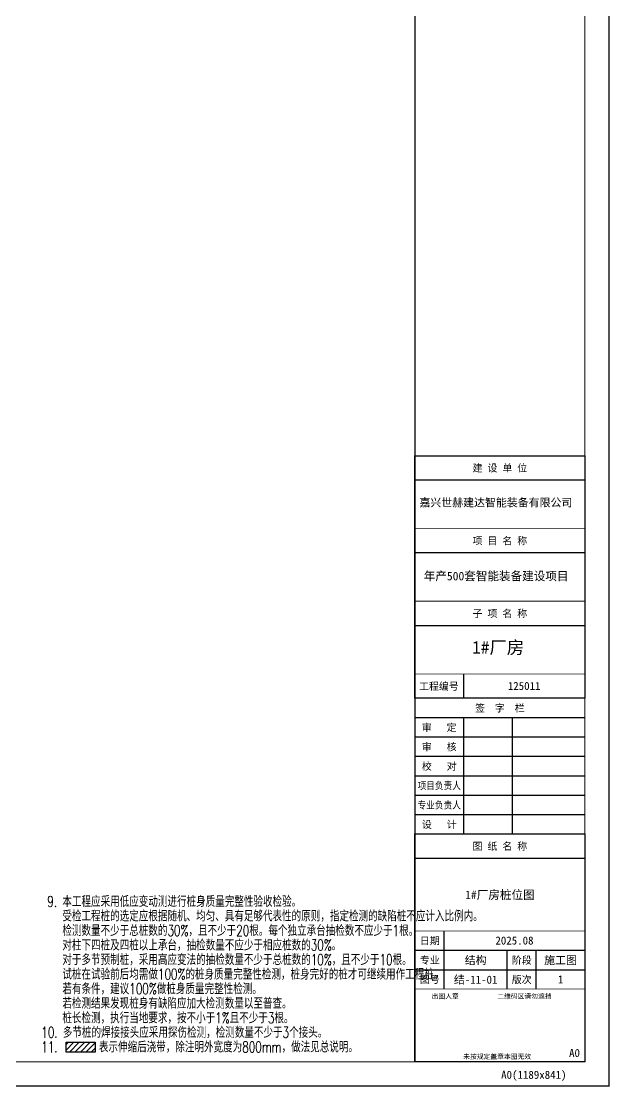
# Model space of a CAD drawing. Extents: x -1201378 to 2367219, y -619313 to 244905.
# Drawn here: x -669156 to -632781, y 118680 to 184589 of the extents above; entities that cross this region are included whole.
import ezdxf
from ezdxf.enums import TextEntityAlignment as Align

# ---------------------------------------------------------------- set-up
doc = ezdxf.new("R2010")
doc.units = 0
doc.header["$LTSCALE"] = 1000
doc.layers.get('0').update_dxf_attribs({"linetype": 'CONTINUOUS'})
doc.layers.get('Defpoints').update_dxf_attribs({"linetype": 'CONTINUOUS'})
for name, color, linetype in [('0-cxFrame', 155, 'CONTINUOUS'), ('S-HATCH1-W', 252, 'CONTINUOUS'), ('S-SHAPE', 51, 'CONTINUOUS'), ('S-SS', 111, 'CONTINUOUS'), ('建-文字', 7, 'CONTINUOUS')]:
    doc.layers.add(name, color=color, linetype=linetype)
doc.layers.add('0-cxText', color=131, linetype='CONTINUOUS', lineweight=25)
doc.styles.add('cx_biaoti', font='')
doc.styles.add('cx_tuming', font='simhei.ttf')
doc.styles.add('cx_tuqian1', font='')
doc.styles.add('SS1', font='tj-romans1.shx', dxfattribs={"width": 0.7, "bigfont": 'tj-hztxt1.shx'})
doc.styles.add('黑体', font='simhei.ttf', dxfattribs={"width": 0.8})
doc.styles.get('cx_biaoti').set_extended_font_data('SimSun')
doc.styles.get('cx_tuqian1').set_extended_font_data('SimSun')

# ---------------------------------------------------------------- blocks, each defined once
blk = doc.blocks.new('zjcx_lan_qianzi(Dragon)')
for p, q in [((-7000, 4800), (0, 4800)), ((-5000, 4800), (-5000, 0)), ((-3000, 4800), (-3000, 0)), ((-7000, 4000), (0, 4000)), ((-7000, 3200), (0, 3200)), ((-7000, 2400), (0, 2400)), ((-7000, 1600), (0, 1600)), ((-7000, 800), (0, 800))]:
    blk.add_line(p, q)
at = {"const_width": 30}
blk.add_lwpolyline([(-7000, 5600), (0, 5600)], dxfattribs=at)
blk.add_lwpolyline([(-7000, 5600), (0, 5600), (0, 0), (-7000, 0)], close=True, dxfattribs=at)
at = {"style": 'cx_biaoti'}
for s, p in [('签  字  栏', (-3500, 5200)), ('审   定', (-6000, 4400)), ('审   核', (-6000, 3600)), ('校   对', (-6000, 2800)), ('设   计', (-6000, 400))]:
    blk.add_text(s, height=300, dxfattribs=at).set_placement(p, align=Align.MIDDLE)
at = {"style": 'cx_biaoti', "width": 0.85}
for s, p in [('项目负责人', (-6000, 2000)), ('专业负责人', (-6000, 1200))]:
    blk.add_text(s, height=300, dxfattribs=at).set_placement(p, align=Align.MIDDLE)
blk = doc.blocks.new('T-签字(Dragon)')
at = {"layer": '0-cxFrame'}
blk.add_blockref('zjcx_lan_qianzi(Dragon)', (0, 0), dxfattribs=at)
blk = doc.blocks.new('zjcx_lan_tuming(Dragon)')
for p, q in [((-7000, 8400), (0, 8400)), ((-5800, 3000), (-5800, 5400)), ((-7000, 4600), (0, 4600)), ((-3200, 3000), (-3200, 4600)), ((-2000, 3000), (-2000, 4600)), ((-7000, 3800), (0, 3800))]:
    blk.add_line(p, q)
at = {"const_width": 30}
for points in [[(-7000, 9400), (0, 9400)], [(-7000, 5400), (0, 5400)], [(-7000, 3000), (0, 3000)], [(-7000, 0), (0, 0)]]:
    blk.add_lwpolyline(points, dxfattribs=at)
blk.add_lwpolyline([(-7000, 9400), (0, 9400), (0, 0), (-7000, 0)], close=True)
at = {"style": 'cx_biaoti'}
for s, p in [('图 纸 名 称', (-3500, 8900)), ('日期', (-6388, 5000)), ('专业', (-6388, 4200)), ('阶段', (-2600, 4200)), ('图号', (-6388, 3400)), ('版次', (-2600, 3400))]:
    blk.add_text(s, height=300, dxfattribs=at).set_placement(p, align=Align.MIDDLE)
for s, p in [('出图人章', (-6316, 2607)), ('二维码区请勿遮挡', (-3609, 2607)), ('未按规定盖章本图无效', (-5013, 120))]:
    blk.add_text(s, height=200, dxfattribs=at).set_placement(p)
blk = doc.blocks.new('T-图签(Dragon)')
blk.add_blockref('zjcx_lan_tuming(Dragon)', (0, 0))
at = {"color": 3, "style": 'cx_biaoti'}
for s, p in [('2025.08', (-2900, 5000)), ('施工图', (-1000, 4200))]:
    blk.add_text(s, height=330, dxfattribs=at).set_placement(p, align=Align.MIDDLE)
blk = doc.blocks.new('zjcx_lan_xiangmu(Dragon)')
for p, q in [((-7000, 9000), (0, 9000)), ((-7000, 6000), (0, 6000)), ((-7000, 3000), (0, 3000)), ((-5000, 1000), (-5000, 0))]:
    blk.add_line(p, q)
at = {"const_width": 30}
for points in [[(-7000, 10000), (0, 10000)], [(-7000, 7000), (0, 7000)], [(-7000, 7000), (0, 7000)], [(-7000, 4000), (0, 4000)], [(-7000, 4000), (0, 4000)], [(-7000, 1000), (0, 1000)], [(-7000, 0), (0, 0)]]:
    blk.add_lwpolyline(points, dxfattribs=at)
blk.add_lwpolyline([(-7000, 10000), (0, 10000), (0, 0), (-7000, 0)], close=True)
at = {"style": 'cx_biaoti'}
for s, p in [('建 设 单 位', (-3500, 9500)), ('项 目 名 称', (-3500, 6500)), ('子 项 名 称', (-3500, 3500)), ('工程编号', (-6013, 500))]:
    blk.add_text(s, height=300, dxfattribs=at).set_placement(p, align=Align.MIDDLE)
blk = doc.blocks.new('T-项目(Dragon)')
blk.add_blockref('zjcx_lan_xiangmu(Dragon)', (0, 0))
at = {"color": 3, "style": 'cx_tuming'}
for s, height, p in [('嘉兴世赫建达智能装备有限公司', 330, (-6816, 7901)), ('年产500套智能装备建设项目 ', 350, (-6638, 4859))]:
    blk.add_text(s, height=height, dxfattribs=at).set_placement(p)
blk = doc.blocks.new('zjcx_T0(Dragon)')
at = {"layer": '0-cxFrame', "const_width": 50}
blk.add_lwpolyline([(0, 82100), (-7000, 82100), (-7000, 0), (0, 0)], close=True, dxfattribs=at)
at = {"layer": '0-cxFrame'}
for name, p in [('T-项目(Dragon)', (0, 15000)), ('T-签字(Dragon)', (0, 9400)), ('T-图签(Dragon)', (0, 0))]:
    blk.add_blockref(name, p, dxfattribs=at)
blk = doc.blocks.new('TK22.A0 L(Dragon)')
at = {"layer": '0-cxFrame', "color": 7, "const_width": 0.5}
blk.add_lwpolyline([(0, 0), (-1486, 0), (-1486, 841), (0, 841)], close=True, dxfattribs=at)
at = {"layer": '0-cxFrame', "const_width": 0.5}
for points in [[(-80, 10), (-1466, 10), (-1466, 831), (-80, 831)], [(-10, 10), (-80, 10), (-80, 831), (-10, 831)]]:
    blk.add_lwpolyline(points, close=True, dxfattribs=at)
at = {"layer": '0-cxFrame', "xscale": 0.009999999999999998, "yscale": 0.009999999999999998, "zscale": 0.009999999999999998}
blk.add_blockref('zjcx_T0(Dragon)', (-10, 10), dxfattribs=at)
at = {"style": '黑体', "flags": 4}
blk.add_attdef('图幅', text='', height=3.3, dxfattribs=at).set_placement((-40, 3), align=Align.RIGHT)
at = {"layer": '0-cxFrame', "style": '黑体'}
blk.add_text('(1189x841)', height=3.3, dxfattribs=at).set_placement((-40, 3))
at = {"layer": '0-cxText', "flags": 4}
for tag, height, style, p in [('建设单位', 3.5, 'cx_tuming', (-45, 240)), ('项目名称', 3.5, 'cx_tuming', (-45, 210)), ('子项名称', 3.5, 'cx_tuming', (-45, 180)), ('工程编号', 3.3, 'cx_tuqian1', (-35, 165)), ('图名1', 3.5, 'cx_tuming', (-45, 87)), ('图名2', 3.5, 'cx_tuming', (-45, 79)), ('图名3', 3.5, 'cx_tuming', (-45, 71)), ('出图日期', 3.3, 'cx_tuqian1', (-39, 60)), ('专业', 3.3, 'cx_tuqian1', (-55, 52)), ('图号', 3.3, 'cx_tuqian1', (-55, 44)), ('版次', 3.3, 'cx_tuqian1', (-20, 44))]:
    blk.add_attdef(tag, text='', height=height, dxfattribs=dict(at, style=style)).set_placement(p, align=Align.MIDDLE)
at = {"layer": 'Defpoints', "color": 6, "flags": 4}
for tag, height, style, p in [('tufu', 3.3, '黑体', (-12, 12)), ('dwfname', 4, 'cx_tuqian1', (-80, 3))]:
    blk.add_attdef(tag, text='', height=height, dxfattribs=dict(at, style=style)).set_placement(p, align=Align.RIGHT)

msp = doc.modelspace()

# ---------------------------------------------------------------- hatches: boundary and pattern name
at = {"layer": 'S-HATCH1-W', "ltscale": 0.25}
h = msp.add_hatch(dxfattribs=at)
h.set_pattern_fill('ANSI31', color=256, scale=150, style=0)
h.set_pattern_definition([(45, (-3701594.6, -407419.2), (-168.379802, 168.379802), [])])
h.paths.add_polyline_path([(-666391.8, 121425.8), (-666391.8, 120825.8), (-664591.8, 120825.8), (-664591.8, 121425.8)])

# ---------------------------------------------------------------- linework, layer by layer
at = {"layer": 'S-SHAPE'}
msp.add_lwpolyline([(-666391.8, 121425.8), (-664591.8, 121425.8), (-664591.8, 120825.8), (-666391.8, 120825.8)], close=True, dxfattribs=at)

# ---------------------------------------------------------------- block references
at = {"layer": '0-cxFrame'}
ref = msp.add_blockref('TK22.A0 L(Dragon)', (-632818.2, 118717.3), dxfattribs=dict(at, xscale=150, yscale=150, zscale=150))
ref.add_attrib('图名2', '1#厂房桩位图', dxfattribs={"layer": '0-cxText', "height": 525, "style": 'cx_tuming'}).set_placement((-639568.2, 130567.3), align=Align.MIDDLE)
ref.add_attrib('工程编号', '125011', dxfattribs={"layer": '0-cxText', "height": 495, "style": 'cx_tuqian1'}).set_placement((-638068.2, 143467.3), align=Align.MIDDLE)
ref.add_attrib('图号', '结-11-01', dxfattribs={"layer": '0-cxText', "height": 495, "style": 'cx_tuqian1'}).set_placement((-641068.2, 125317.3), align=Align.MIDDLE)
ref.add_attrib('版次', '1', dxfattribs={"layer": '0-cxText', "height": 495, "style": 'cx_tuqian1'}).set_placement((-635818.2, 125317.3), align=Align.MIDDLE)
ref.add_attrib('专业', '结构', dxfattribs={"layer": '0-cxText', "height": 495, "style": 'cx_tuqian1'}).set_placement((-641068.2, 126517.3), align=Align.MIDDLE)
ref.add_attrib('图幅', 'A0', dxfattribs={"layer": '0', "height": 495, "style": '黑体'}).set_placement((-638818.2, 119167.3), align=Align.RIGHT)
ref.add_attrib('tufu', 'A0', dxfattribs={"layer": 'Defpoints', "color": 6, "height": 495, "style": '黑体'}).set_placement((-634618.2, 120517.3), align=Align.RIGHT)

# ---------------------------------------------------------------- texts
at = {"layer": 'S-SS', "style": 'SS1', "width": 0.7}
for s, p in [('9. 本工程应采用低应变动测进行桩身质量完整性验收检验。', (-667549.6, 129801.3)), ('受检工程桩的选定应根据随机、均匀、具有足够代表性的原则，指定检测的缺陷桩不应计入比例内。', (-666617.9, 128901.3)), ('检测数量不少于总桩数的30%%%，且不少于20根。每个独立承台抽检数不应少于1根。', (-666617.9, 128001.3)), ('对柱下四桩及四桩以上承台，抽检数量不应少于相应桩数的30%%%。', (-666617.9, 127101.3)), ('对于多节预制桩，采用高应变法的抽检数量不少于总桩数的10%%%，且不少于10根。', (-666617.9, 126201.3)), ('试桩在试验前后均需做100%%%的桩身质量完整性检测，桩身完好的桩才可继续用作工程桩。', (-666617.9, 125301.3)), ('若有条件，建议100%%%做桩身质量完整性检测。', (-666617.9, 124401.3)), ('若检测结果发现桩身有缺陷应加大检测数量以至普查。', (-666617.9, 123501.3)), ('桩长检测，执行当地要求，按不小于1%%%且不少于3根。', (-666617.9, 122601.3)), ('10. 多节桩的焊接接头应采用探伤检测，检测数量不少于3个接头。', (-667924.6, 121701.3)), ('11.       表示伸缩后浇带，除注明外宽度为800mm，做法见总说明。', (-667924.6, 120801.3))]:
    msp.add_text(s, height=675, dxfattribs=at).set_placement(p)
at = {"layer": '建-文字', "style": '黑体'}
msp.add_text('1#厂房', height=788.61, dxfattribs=at).set_placement((-641289.9, 145460.4))

doc.saveas('drawing.dxf')
